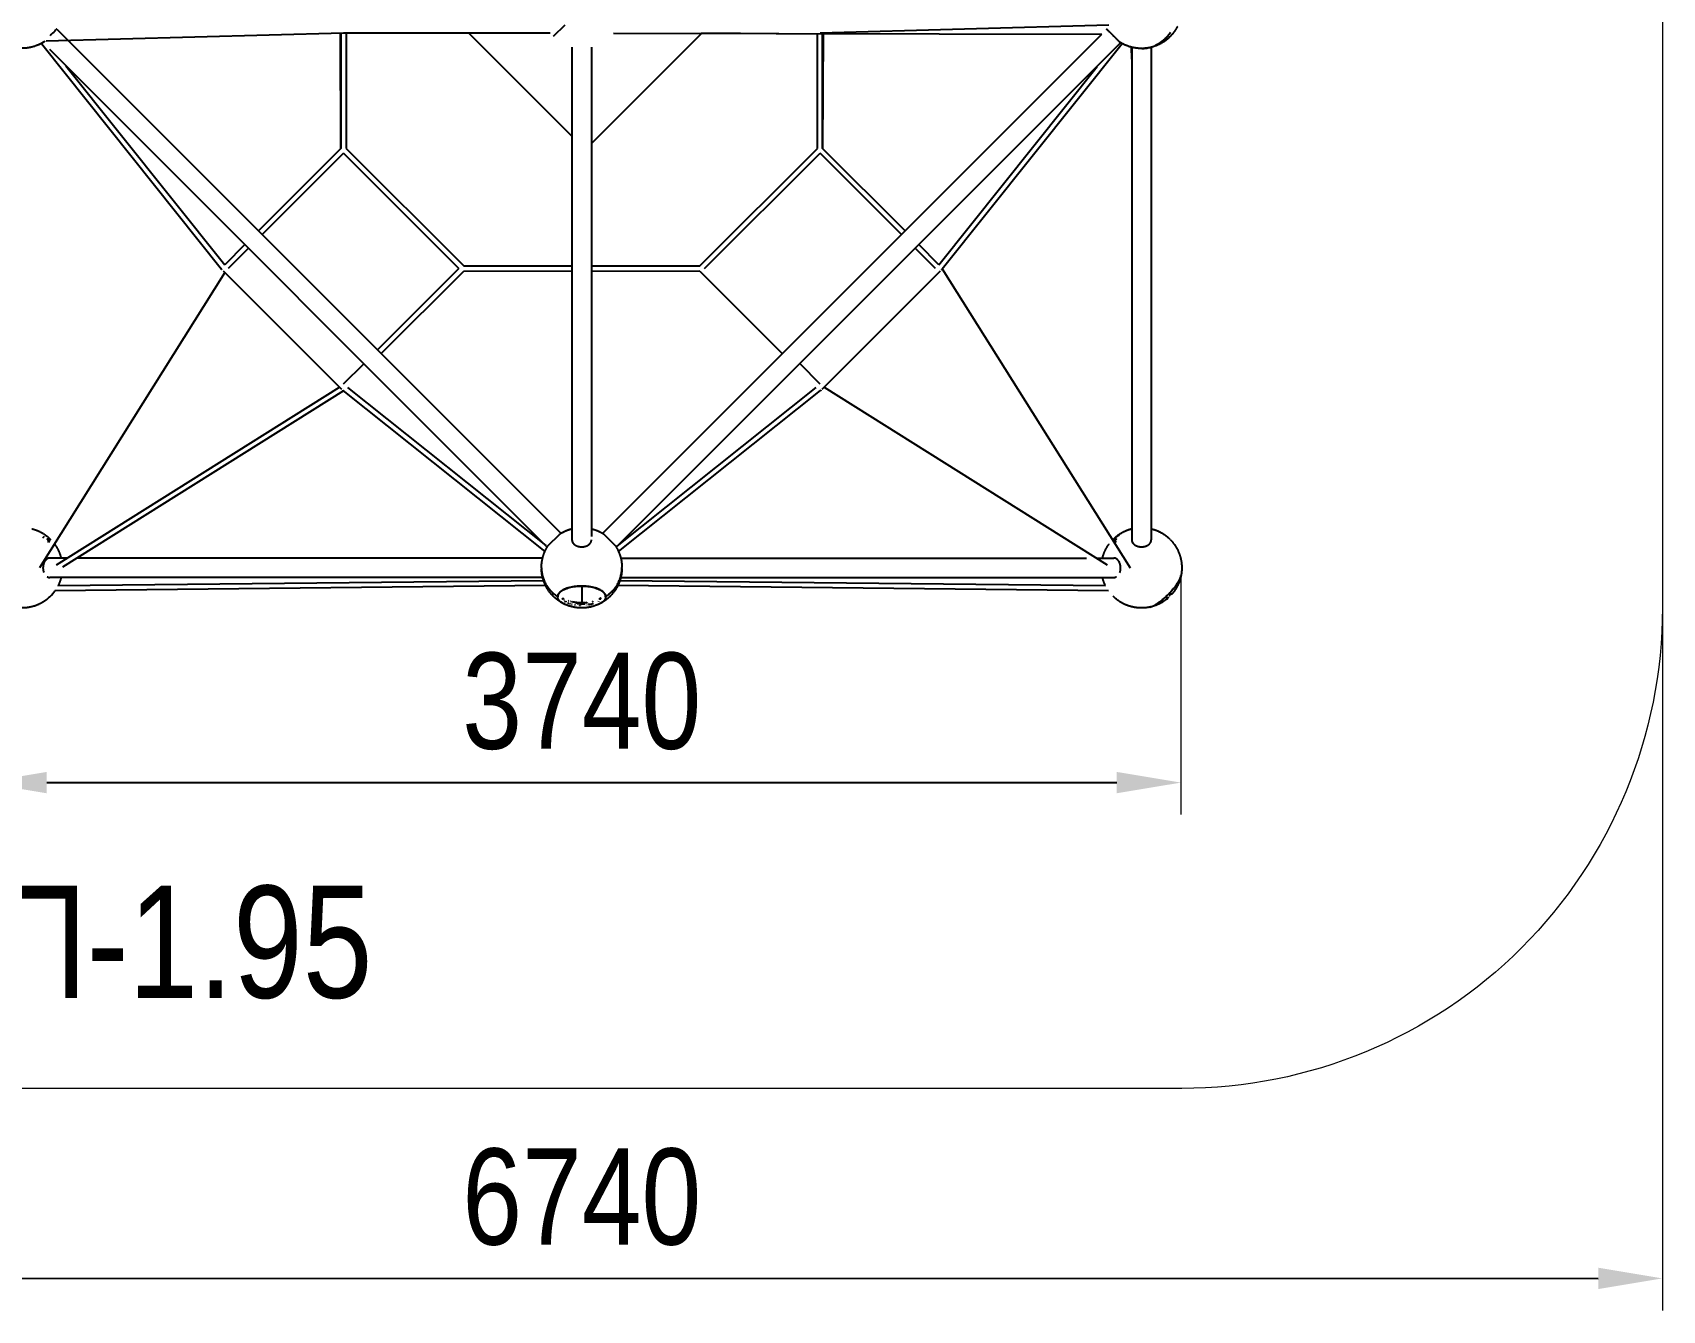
# Model space of a CAD drawing. Header units: millimetres. Extents: x -4144 to 3502, y -4111 to 3326.
# Drawn here: x -1584 to 3502, y -4111 to -122 of the extents above; entities that cross this region are included whole.
import ezdxf

# ---------------------------------------------------------------- set-up
doc = ezdxf.new("R2010")
doc.units = ezdxf.units.MM
for name, color, linetype in [('DIKOM_АРТИКУЛ', 7, 'Continuous'), ('DIKOM_ЗОНА', 80, 'Continuous'), ('DIKOM_ОБЪЕКТ', 7, 'Continuous'), ('DIKOM_РАЗМЕР_ЗОНА', 7, 'Continuous'), ('DIKOM_РАЗМЕР_ОБЪЕКТА', 7, 'Continuous')]:
    doc.layers.add(name, color=color, linetype=linetype)
doc.styles.add('style1', font='arial.ttf', dxfattribs={"width": 0.8})
doc.dimstyles.new('1-50', dxfattribs={"dimtxt": 300, "dimasz": 200, "dimexe": 100, "dimexo": 0, "dimgap": 100, "dimtad": 1, "dimdec": 0, "dimtxsty": 'style1', "dimcen": 0, "dimclrd": 7, "dimclre": 7, "dimadec": 1, "dimazin": 2, "dimtfac": 1, "dimtdec": 0, "dimtmove": 0, "dimatfit": 3, "dimfxl": 0, "dimlwd": 25, "dimlwe": 18, "dimarcsym": 0})

# ---------------------------------------------------------------- blocks, each defined once
blk = doc.blocks.new('*D14')
at = {"layer": 'Defpoints', "color": 0, "transparency": 16777216}
for p in [(-1740.3, -1818.4), (1999.3, -1819.4), (1999.3, -2463.5)]:
    blk.add_point(p, dxfattribs=at)
at = {"layer": 'DIKOM_РАЗМЕР_ОБЪЕКТА', "color": 7, "lineweight": 18, "transparency": 16777216}
for p, q in [((-1740.3, -1818.4), (-1740.3, -2563.5)), ((1999.3, -1819.4), (1999.3, -2563.5))]:
    blk.add_line(p, q, dxfattribs=at)
at = {"layer": 'DIKOM_РАЗМЕР_ОБЪЕКТА', "color": 7, "lineweight": 25, "transparency": 16777216}
blk.add_line((-1540.3, -2463.5), (1799.3, -2463.5), dxfattribs=at)
at = {"layer": 'DIKOM_РАЗМЕР_ОБЪЕКТА', "color": 7, "transparency": 16777216}
for points in [[(-1540.3, -2430.2), (-1540.3, -2496.8), (-1740.3, -2463.5)], [(1799.3, -2430.2), (1799.3, -2496.8), (1999.3, -2463.5)]]:
    blk.add_solid(points, dxfattribs=at)
at = {"layer": 'DIKOM_РАЗМЕР_ОБЪЕКТА', "color": 0, "transparency": 16777216, "insert": (129.5, -2210.2), "char_height": 300, "attachment_point": 5, "style": 'style1'}
blk.add_mtext('3740', dxfattribs=at)
blk = doc.blocks.new('*D17')
at = {"layer": 'Defpoints', "color": 0, "transparency": 16777216}
for p in [(-3242.7, -1917.9), (3502.1, -1918.2), (3502, -4011.1)]:
    blk.add_point(p, dxfattribs=at)
at = {"layer": 'DIKOM_РАЗМЕР_ЗОНА', "color": 7, "lineweight": 18, "transparency": 16777216}
for p, q in [((-3242.7, -1917.9), (-3242.8, -4110.8)), ((3502.1, -1918.2), (3502, -4111.1))]:
    blk.add_line(p, q, dxfattribs=at)
at = {"layer": 'DIKOM_РАЗМЕР_ЗОНА', "color": 7, "lineweight": 25, "transparency": 16777216}
blk.add_line((-3042.8, -4010.9), (3302, -4011.1), dxfattribs=at)
at = {"layer": 'DIKOM_РАЗМЕР_ЗОНА', "color": 7, "transparency": 16777216}
for points in [[(-3042.8, -3977.5), (-3042.8, -4044.2), (-3242.8, -4010.8)], [(3302, -3977.8), (3302, -4044.5), (3502, -4011.1)]]:
    blk.add_solid(points, dxfattribs=at)
at = {"layer": 'DIKOM_РАЗМЕР_ЗОНА', "color": 0, "transparency": 16777216, "insert": (129.6, -3757.8), "char_height": 300, "attachment_point": 5, "rotation": 359.9976, "style": 'style1'}
blk.add_mtext('6740', dxfattribs=at)

msp = doc.modelspace()

# ---------------------------------------------------------------- linework, layer by layer
at = {"layer": 'DIKOM_ЗОНА', "color": 3, "lineweight": 15}
msp.add_lwpolyline([(2002, -3418.2), (-1742.8, -3417.9, -0.414191), (-3242.7, -1917.9), (-3242.8, 1826.1, -0.41419), (-1742.9, 3326.1), (2001.9, 3326.5, -0.41424), (3502.1, 1826.5), (3502.1, -1918.2, -0.414234)], format="xyb", close=True, dxfattribs=at)
at = {"layer": 'DIKOM_ОБЪЕКТ'}
for p, q in [((76.6, -98.7), (40.8, -134.5)), ((1774.5, -99), (873.4, -123.5)), ((-614, -123.5), (-1541.8, -148.7)), ((-1508.9, -111.2), (64, -1684.5)), ((-622, -483.8), (-623.4, -123.8)), ((-622, -123.7), (-622, -483.8)), ((31, -123.5), (-613.7, -123.5)), ((-605.8, -123.5), (-605.8, -483.8)), ((99, -445.1), (-222.6, -123.5)), ((504.7, -123.5), (159.8, -468.4)), ((194.8, -1684.5), (1752.1, -127.6)), ((228.2, -123.5), (1752.1, -127.6)), ((865, -127.5), (504.6, -123.6)), ((865, -483.8), (865, -123.5)), ((881.2, -483.8), (881.2, -123.3)), ((882.6, -123.3), (881.2, -483.8)), ((-1556.8, -155.8), (-994.3, -860.9)), ((-1531.7, -174.4), (21, -1727.5)), ((99, -167.5), (99, -1706)), ((159.8, -167.6), (159.8, -1683.6)), ((237.8, -1727.5), (1811.1, -154.6)), ((1254.7, -859.4), (1815.8, -156.1)), ((1846.1, -205.1), (1845.7, -167.9)), ((1846.1, -168), (1846.1, -1706)), ((1906.9, -168), (1906.9, -1706)), ((-1480.4, -225.7), (-984.9, -846.7)), ((1244.1, -846.7), (1738, -227.6)), ((-622, -483.8), (-879.2, -741.1)), ((-613.9, -498.6), (-867.8, -752.5)), ((-613.9, -498.6), (-253.6, -858.9)), ((-605.8, -483.8), (-238.8, -850.8)), ((498, -850.8), (865, -483.8)), ((512.8, -858.9), (873.1, -498.6)), ((1127, -752.5), (873.1, -498.6)), ((1138.5, -741.1), (881.2, -483.8)), ((-922.2, -784), (-984.9, -846.7)), ((-910.7, -795.5), (-973.8, -858.6)), ((1233, -858.6), (1170, -795.5)), ((1244.1, -846.7), (1181.4, -784.1)), ((-993.4, -861.3), (-993.7, -861.6)), ((-507.5, -1112.8), (-253.6, -858.9)), ((-238.8, -850.8), (99, -850.8)), ((159.8, -850.8), (498, -850.8)), ((1252.6, -861.3), (1252.9, -861.6)), ((1254.7, -859.4), (1840.7, -1792.9)), ((-983.9, -871.4), (-1562.4, -1792.9)), ((-989.8, -865.5), (-620.5, -1234.8)), ((-496.1, -1124.3), (-238.8, -867)), ((99, -868.3), (-238.8, -867)), ((498, -867), (159.8, -868.3)), ((498, -867), (755.2, -1124.2)), ((879.7, -1234.8), (1249, -865.5)), ((-613.6, -1218.8), (-550.5, -1155.8)), ((809.6, -1155.7), (872.8, -1218.8)), ((-1510, -1783.6), (-626.4, -1228.9)), ((-614.4, -1240.5), (-1490.7, -1790.6)), ((-615.9, -1239.3), (14.5, -1742.2)), ((-601.7, -1229.9), (17.4, -1723.8)), ((239.8, -1725.4), (860.9, -1229.9)), ((244.4, -1742.5), (875.1, -1239.3)), ((875.4, -1238.4), (875.8, -1238.7)), ((885.6, -1228.9), (1769.1, -1783.6)), ((159.8, -1670.2), (160.4, -1695.1)), ((-1530.7, -1706.3), (-1533.7, -1709.3)), ((21, -1727.5), (64, -1684.5)), ((194.8, -1684.5), (237.8, -1727.5)), ((1789.9, -1706.3), (1792.9, -1709.3)), ((-1476.4, -1762.5), (-1530.4, -1762.5)), ((7.5, -1762.5), (-1445.9, -1762.5)), ((251.2, -1762.5), (1705.1, -1762.5)), ((1735.5, -1762.5), (1789.6, -1762.5)), ((7.5, -1823.3), (-1530.4, -1823.3)), ((251.2, -1823.3), (1789.6, -1823.3)), ((16.7, -1848.4), (-1514.5, -1864.6)), ((-1505.3, -1848.3), (10.1, -1832.3)), ((129.4, -1850), (129.4, -1901.5)), ((200.2, -1872.2), (200.1, -1872.2)), ((1773.6, -1864.6), (242, -1848.5)), ((248.6, -1832.3), (1764.4, -1848.3)), ((1959.8, -1876.1), (1959.9, -1876.2)), ((1963.2, -1879.5), (1963.6, -1879.9)), ((1964.7, -1881.1), (1965.1, -1881.4)), ((1965.5, -1878), (1965.1, -1877.6)), ((1965.7, -1882), (1965.6, -1881.9)), ((1968.9, -1877.1), (1968.7, -1876.9)), ((1969.8, -1874.8), (1969.5, -1874.5)), ((1970.1, -1877.4), (1969.9, -1877.3)), ((1971.3, -1876), (1970.9, -1875.7)), ((1971.1, -1875.8), (1970.9, -1875.7)), ((54.4, -1883.2), (54.6, -1883.2)), ((68.8, -1890.1), (69, -1889.7)), ((73.9, -1890.5), (74.2, -1890.1)), ((75.1, -1894.8), (75.4, -1894.4)), ((75.1, -1898.4), (75.4, -1898)), ((79.1, -1898.8), (79.3, -1898.3)), ((80.4, -1900.4), (80.4, -1900.5)), ((87.8, -1895.2), (87.6, -1895.6)), ((87.8, -1899), (87.6, -1899.4)), ((87.6, -1901.8), (87.8, -1901.3)), ((87.6, -1904.1), (87.8, -1903.7)), ((89.5, -1901.8), (89.3, -1902.3)), ((89.3, -1903.5), (89.5, -1903.1)), ((92.1, -1897.5), (92.3, -1897.1)), ((93.8, -1897.3), (94, -1896.9)), ((98.4, -1898.5), (98.6, -1898)), ((99, -1898.9), (99.1, -1898.4)), ((99, -1902.5), (99.1, -1902)), ((99, -1907), (99.1, -1906.6)), ((101.6, -1899.1), (101.7, -1898.7)), ((114.3, -1905), (114.3, -1904.5)), ((114.3, -1909.8), (114.3, -1909.3)), ((120.2, -1901.6), (120.2, -1901.2)), ((120.2, -1902.8), (120.2, -1902.4)), ((122.6, -1902.2), (122.6, -1901.7)), ((122.6, -1902), (122.6, -1901.8)), ((123.5, -1901.8), (123.5, -1901.4)), ((138.6, -1905), (138.7, -1905.5)), ((141.7, -1901.4), (141.7, -1901)), ((141.7, -1908.8), (141.7, -1908.4)), ((144.2, -1901.8), (144.2, -1901.3)), ((144.2, -1905), (144.2, -1904.6)), ((144.2, -1908.6), (144.2, -1909.1)), ((151, -1900.3), (151, -1899.8)), ((162, -1905.8), (161.8, -1905.4)), ((162.2, -1905.3), (162.4, -1905.8)), ((163.5, -1898.2), (163.4, -1897.8)), ((163.5, -1901.6), (163.4, -1901.1)), ((163.5, -1905.4), (163.4, -1905)), ((163.6, -1905.5), (163.4, -1905.1)), ((164.5, -1897.5), (164.3, -1897.1)), ((179.4, -1896), (179.6, -1896.4)), ((182.7, -1891.3), (182.5, -1890.9)), ((182.7, -1898.8), (182.5, -1898.4)), ((185.4, -1890.4), (185.2, -1890)), ((186.8, -1889.2), (186.8, -1889.1)), ((186.8, -1890), (186.8, -1890.1)), ((186.9, -1890), (186.9, -1890.1)), ((186.9, -1890), (187, -1890.1)), ((187.3, -1888.4), (187.1, -1888)), ((187.3, -1889.9), (187.2, -1889.8)), ((187.3, -1889.9), (187.2, -1889.8)), ((187.3, -1889.8), (187.3, -1889.9)), ((187.4, -1888.8), (187.5, -1888.9)), ((187.4, -1889.3), (187.4, -1889.4)), ((187.8, -1888.9), (187.8, -1889)), ((187.9, -1888.7), (187.9, -1888.8)), ((187.9, -1889.6), (187.9, -1889.5)), ((187.9, -1889.6), (187.9, -1889.5)), ((188, -1889.6), (188, -1889.5)), ((188, -1889.5), (188.1, -1889.5)), ((189, -1887.8), (189.2, -1888.2)), ((204.1, -1883.1), (204.3, -1883.1)), ((1955.6, -1888.5), (1955.4, -1888.2)), ((1956.9, -1890), (1956.5, -1889.6)), ((1958.1, -1886.8), (1958.4, -1887.1)), ((1958.1, -1888.7), (1958.2, -1888.8)), ((1958.7, -1887.4), (1958.3, -1887)), ((1958.6, -1883.9), (1958.9, -1884.3)), ((1958.6, -1886.6), (1958.9, -1887)), ((1960.9, -1885.1), (1960.6, -1884.8))]:
    msp.add_line(p, q, dxfattribs=at)
for centre, radius, start, end in [((873.2, -120), 3.51, 279.2027, 285.4255), ((1876.5, -46.2), 125.6, 270.2746, 270.3371), ((-1516.9, -1692.6), 23.7, 224.7376, 234.4945), ((-1548.3, -1724), 24.9, 37.8346, 45.1032), ((1807.5, -1724), 24.9, 134.8771, 142.1783), ((1879.3, -1795.7), 128.7, 125.4903, 134.9923), ((1776.1, -1692.7), 23.7, 305.5052, 315.2433), ((129.4, -1792.9), 125.6, 180.2746, 180.3371), ((-1610.5, -1799.8), 115.8, 314.8269, 325.9721), ((186.2, -1872.3), 14, 0.1219, 0.2746), ((1874.7, -1791.1), 128.4, 318.6427, 318.6751), ((61.3, -453350.8), 451445, 89.991363, 89.993123), ((130.6, -1712.9), 188.6, 267.8675, 269.642), ((129.4, -1765.1), 140.7, 269.9916, 273.7788), ((1379833.3, 203668.1), 1394918.3, 188.4745257, 188.4745437), ((114.6, -1732.7), 173.1, 294.6557, 294.6807), ((-62493.6, -38999.7), 72842.2, 30.627408, 30.627476), ((130.2, -1766.8), 135.6, 294.8603, 294.8886), ((187.9, -1889.4), 0.133, 257.3477, 301.7099)]:
    msp.add_arc(centre, radius, start, end, dxfattribs=at)
for points, weights, degree, knots in [([(-1548.7, -150.9), (-1557.2, -156.5), (-1566.5, -160.6), (-1590.4, -171.1), (-1616.4, -171.3)], [1, 0.996726972765, 1, 0.979175707692, 1], 2, [0, 0, 0, 20.070022, 20.070022, 70.770067, 70.770067, 70.770067]), ([(1811.1, -154.6), (1810.9, -154.4), (1808.7, -152.2), (1804.8, -148.3), (1800.8, -144.2), (1795.3, -138.8), (1789.6, -133.1), (1789.6, -133.1), (1789.6, -133.1), (1789.6, -133.1), (1783.9, -127.4), (1778.4, -121.9), (1774.4, -117.9), (1770.4, -113.9), (1768.1, -111.6), (1768.1, -111.6)], [0.866040531271, 0.866040531271, 0.866040531271, 0.866040531271, 0.866040531271, 0.866040531271, 0.866040531271, 0.866102141844, 0.866163774893, 0.866225430416, 0.866225430416, 0.866225430416, 0.866225430416, 0.908700191666, 0.953257673279, 1], 3, [97.443155, 97.443155, 97.443155, 97.443155, 120.852003, 120.852003, 120.852003, 145.015976, 145.015976, 145.015976, 145.031443, 145.031443, 145.031443, 169.203753, 169.203753, 169.203753, 193.376063, 193.376063, 193.376063, 193.376063]), ([(1876.5, -171.8), (1850, -171.8), (1825.7, -161.1), (1816.4, -156.9), (1807.9, -151.4)], [1, 0.978446611264, 1, 0.996715117967, 1], 2, [0, 0, 0, 51.583116, 51.583116, 71.689476, 71.689476, 71.689476]), ([(1988.5, -103), (1985, -109.8), (1980.8, -116.1), (1975.9, -123.4), (1970.1, -129.9), (1952, -150.1), (1927.3, -161.1), (1904.6, -171.1), (1879.8, -171.7)], [1, 0.998180362091, 1, 0.997565964862, 1, 0.977552742597, 1, 0.981081220237, 1], 2, [0, 0, 0, 14.963196, 14.963196, 32.27007, 32.27007, 84.915961, 84.915961, 133.233058, 133.233058, 133.233058]), ([(-1586.9, -1671), (-1576.1, -1673.7), (-1565.8, -1678.3), (-1544.8, -1687.8), (-1528.5, -1704.1)], [1, 0.996040067219, 1, 0.983559215263, 1], 2, [0, 0, 0, 22.077391, 22.077391, 67.109795, 67.109795, 67.109795]), ([(60.8, -1687.7), (73.3, -1679.6), (87.3, -1674.6), (93.1, -1672.5), (99, -1671)], [1, 0.993015663005, 1, 0.998820446485, 1], 2, [0, 0, 0, 29.328002, 29.328002, 41.374577, 41.374577, 41.374577]), ([(159.8, -1671), (165.6, -1672.5), (171.3, -1674.5), (185.4, -1679.5), (198, -1687.7)], [1, 0.998859855366, 1, 0.992914659027, 1], 2, [0, 0, 0, 11.843592, 11.843592, 41.383139, 41.383139, 41.383139]), ([(1787.7, -1704.1), (1804, -1687.8), (1825.1, -1678.3), (1835.3, -1673.7), (1846.1, -1671)], [1, 0.983564875167, 1, 0.99605236925, 1], 2, [0, 0, 0, 45.02463, 45.02463, 67.067679, 67.067679, 67.067679]), ([(1906.9, -1671), (1916, -1673.3), (1924.7, -1676.9), (1945.4, -1685.5), (1961.8, -1700.7)], [1, 0.997196481091, 1, 0.984508470933, 1], 2, [0, 0, 0, 18.574194, 18.574194, 62.283765, 62.283765, 62.283765]), ([(1965.6, -1704.4), (1955.4, -1694.1), (1943.1, -1686.7), (1926.2, -1676.6), (1906.9, -1672.5)], [1, 0.992360727819, 1, 0.986333224256, 1], 2, [0, 0, 0, 28.318157, 28.318157, 66.878066, 66.878066, 66.878066]), ([(-1533.7, -1709.3), (-1539.1, -1704), (-1537.6, -1702.5), (-1536.1, -1701), (-1530.7, -1706.3)], [1, 0.707106781187, 1, 0.707106781187, 1], 2, [0, 0, 0, 11.690072, 11.690072, 23.380144, 23.380144, 23.380144]), ([(-1515.9, -1718.8), (-1508.1, -1729.4), (-1502.8, -1741.4), (-1498.2, -1751.6), (-1495.5, -1762.5)], [1, 0.994567368851, 1, 0.99605236925, 1], 2, [0, 0, 0, 25.862171, 25.862171, 47.90522, 47.90522, 47.90522]), ([(3.8, -1792.9), (3.8, -1766.4), (14.5, -1742.1), (18.6, -1732.8), (24.2, -1724.2)], [1, 0.978446611264, 1, 0.996715122726, 1], 2, [0, 0, 0, 51.583116, 51.583116, 71.689461, 71.689461, 71.689461]), ([(99, -1706), (99, -1706.9), (99.1, -1707.7), (99.2, -1708.6), (100.1, -1713.8), (103.7, -1718.6), (109.2, -1722.1), (114.8, -1725.5), (122, -1727.5), (129.4, -1727.5)], [1, 0.997537333261, 0.997537333261, 1, 1, 1, 1, 1, 1, 1], 3, [0, 0, 0, 0, 2.596181, 2.596181, 2.596181, 24.805124, 24.805124, 24.805124, 47.014068, 47.014068, 47.014068, 47.014068]), ([(129.4, -1727.5), (136.8, -1727.5), (143.9, -1725.5), (149.5, -1722.1), (155.1, -1718.6), (158.6, -1713.8), (159.5, -1708.6), (159.7, -1707.7), (159.8, -1706.9), (159.8, -1706)], [1, 1, 1, 1, 1, 1, 1, 0.997537326326, 0.997537326326, 1], 3, [0, 0, 0, 0, 22.208946, 22.208946, 22.208946, 44.417893, 44.417893, 44.417893, 47.014077, 47.014077, 47.014077, 47.014077]), ([(234.5, -1724.3), (240.1, -1732.8), (244.2, -1742.1), (254.8, -1765.9), (254.9, -1792)], [1, 0.996727004672, 1, 0.979175707692, 1], 2, [0, 0, 0, 20.069924, 20.069924, 70.769969, 70.769969, 70.769969]), ([(1754.7, -1762.5), (1757.4, -1751.6), (1762, -1741.4), (1767.3, -1729.4), (1775.1, -1718.8)], [1, 0.996040067219, 1, 0.994590911773, 1], 2, [0, 0, 0, 22.077391, 22.077391, 47.883411, 47.883411, 47.883411]), ([(1789.9, -1706.3), (1795.3, -1701), (1796.8, -1702.5), (1798.2, -1704), (1792.9, -1709.3)], [1, 0.707106781187, 1, 0.707106781187, 1], 2, [-23.380123, -23.380123, -23.380123, -11.690061, -11.690061, 0, 0, 0]), ([(1846.1, -1706), (1846.1, -1706.9), (1846.2, -1707.7), (1846.3, -1708.6), (1847.3, -1713.8), (1850.8, -1718.6), (1856.4, -1722.1), (1861.9, -1725.5), (1869.1, -1727.5), (1876.5, -1727.5)], [1, 0.997529772079, 0.997529772079, 1, 1, 1, 1, 1, 1, 1], 3, [0, 0, 0, 0, 2.59997, 2.59997, 2.59997, 24.805335, 24.805335, 24.805335, 47.010699, 47.010699, 47.010699, 47.010699]), ([(1876.5, -1727.5), (1883.9, -1727.5), (1891.1, -1725.5), (1896.6, -1722.1), (1902.2, -1718.6), (1905.8, -1713.8), (1906.7, -1708.6), (1906.8, -1707.7), (1906.9, -1706.9), (1906.9, -1706)], [1, 1, 1, 1, 1, 1, 1, 0.997528948416, 0.997528948416, 1], 3, [95.968126, 95.968126, 95.968126, 95.968126, 118.173822, 118.173822, 118.173822, 140.379518, 140.379518, 140.379518, 142.979918, 142.979918, 142.979918, 142.979918]), ([(1965.6, -1704.4), (1983, -1721.9), (1992.4, -1744.6), (2002.6, -1769), (2002.1, -1795.5), (2001.8, -1807), (1999.5, -1818.4)], [1, 0.981232647652, 1, 0.978571055702, 1, 0.995774189625, 1], 2, [0, 0, 0, 48.122667, 48.122667, 99.556119, 99.556119, 122.363, 122.363, 122.363]), ([(-1530.4, -1762.5), (-1531.3, -1762.5), (-1532.2, -1762.6), (-1533, -1762.7), (-1538.2, -1763.6), (-1543, -1767.2), (-1546.5, -1772.7), (-1550, -1778.3), (-1551.9, -1785.5), (-1551.9, -1792.9)], [1, 0.997526980441, 0.997526980441, 1, 1, 1, 1, 1, 1, 1], 3, [0, 0, 0, 0, 2.601379, 2.601379, 2.601379, 24.806315, 24.806315, 24.806315, 47.011251, 47.011251, 47.011251, 47.011251]), ([(1811.1, -1792.9), (1811.1, -1785.5), (1809.2, -1778.3), (1805.7, -1772.7), (1802.2, -1767.2), (1797.4, -1763.6), (1792.2, -1762.7), (1791.4, -1762.6), (1790.5, -1762.5), (1789.6, -1762.5)], [0.999983028962, 0.999983028962, 0.999983028962, 0.999983028962, 0.999983028962, 0.999983028962, 0.999983028962, 0.997512842964, 0.997512842964, 0.999983028962], 3, [0.001229, 0.001229, 0.001229, 0.001229, 22.206594, 22.206594, 22.206594, 44.41196, 44.41196, 44.41196, 47.01193, 47.01193, 47.01193, 47.01193]), ([(-1538.8, -1820.8), (-1536.1, -1822.5), (-1533, -1823), (-1531.7, -1823.3), (-1530.4, -1823.3)], [1, 0.982861503256, 1, 0.996290498261, 1], 2, [0, 0, 0, 6.152639, 6.152639, 8.754008, 8.754008, 8.754008]), ([(-1495.5, -1823.3), (-1497.7, -1832.4), (-1501.4, -1841.1), (-1502.9, -1844.8), (-1504.6, -1848.3)], [1, 0.997196481091, 1, 0.999504309918, 1], 2, [0, 0, 0, 18.574194, 18.574194, 26.383167, 26.383167, 26.383167]), ([(72.5, -1904.8), (65.8, -1901.4), (59.5, -1897.2), (52.2, -1892.3), (45.6, -1886.4), (25.5, -1868.4), (14.5, -1843.6), (4.5, -1821), (3.8, -1796.2)], [1, 0.998180362091, 1, 0.997565964862, 1, 0.977552742597, 1, 0.981081220237, 1], 2, [0, 0, 0, 14.963196, 14.963196, 32.27007, 32.27007, 84.915961, 84.915961, 133.233058, 133.233058, 133.233058]), ([(254.9, -1795.4), (254.4, -1820.6), (244.2, -1843.6), (233.3, -1868.3), (213.2, -1886.4), (207.1, -1891.9), (200.3, -1896.5), (193.6, -1901.1), (186.4, -1904.8)], [1, 0.980427301704, 1, 0.977633070164, 1, 0.997862594341, 1, 0.997932841864, 1], 2, [0, 0, 0, 49.147719, 49.147719, 101.698973, 101.698973, 117.916624, 117.916624, 133.865395, 133.865395, 133.865395]), ([(1763.8, -1848.3), (1762.1, -1844.8), (1760.6, -1841.1), (1756.9, -1832.4), (1754.7, -1823.3)], [1, 0.999504900093, 1, 0.997193300674, 1], 2, [0, 0, 0, 7.804326, 7.804326, 26.389058, 26.389058, 26.389058]), ([(1789.6, -1823.3), (1790.9, -1823.3), (1792.2, -1823), (1795.3, -1822.5), (1798, -1820.8)], [1, 0.996293422625, 1, 0.98297958368, 1], 2, [0, 0, 0, 2.6004, 2.6004, 8.729261, 8.729261, 8.729261]), ([(1902, -1915.8), (1924.8, -1911.1), (1959.7, -1876.2), (1994.7, -1841.2), (1999.5, -1818.4)], [0.885209221832, 0.785466027056, 1, 0.785141367536, 0.885511829217], 2, [-201.379852, -201.379852, -201.379852, -116.238928, -116.238928, -30.969159, -30.969159, -30.969159]), ([(1999.3, -1819.4), (1995.3, -1837.8), (1986, -1854.3), (1979.6, -1865.8), (1970.9, -1875.7)], [1, 0.98884783823, 1, 0.994549091381, 1], 2, [0, 0, 0, 37.072372, 37.072372, 62.978266, 62.978266, 62.978266]), ([(-1528.8, -1881.9), (-1546.3, -1899.3), (-1569.1, -1908.8), (-1593.5, -1919), (-1619.9, -1918.4), (-1631.5, -1918.2), (-1642.8, -1915.8)], [1, 0.981232647652, 1, 0.978571055702, 1, 0.995774189625, 1], 2, [0, 0, 0, 48.122667, 48.122667, 99.556119, 99.556119, 122.363, 122.363, 122.363]), ([(54.4, -1883.2), (54.3, -1849.9), (129.2, -1849.8), (204.1, -1849.8), (204.3, -1883.1)], [1, 0.707106781692, 1, 0.707106781692, 1], 2, [-232.477856, -232.477856, -232.477856, -116.238928, -116.238928, 0, 0, 0]), ([(204.1, -1882.5), (202.8, -1849.9), (129.4, -1849.9), (56, -1849.9), (54.7, -1882.5)], [0.992622817052, 0.710843033656, 1, 0.710842466825, 0.992623921795], 2, [-230.364158, -230.364158, -230.364158, -115.921447, -115.921447, -1.478512, -1.478512, -1.478512]), ([(1902, -1915.8), (1890.7, -1918.2), (1879.1, -1918.4), (1852.7, -1919), (1828.3, -1908.8), (1805.3, -1899.3), (1787.7, -1881.7)], [1, 0.995762307079, 1, 0.978590239447, 1, 0.980934286051, 1], 2, [0, 0, 0, 22.838949, 22.838949, 74.24929, 74.24929, 122.754191, 122.754191, 122.754191]), ([(184.9, -1905.5), (182.6, -1906.6), (180.4, -1907.6), (156, -1918.4), (129.4, -1918.4), (102.7, -1918.4), (78.4, -1907.6), (76.1, -1906.6), (73.9, -1905.5)], [1, 0.999807866964, 1, 0.978205593565, 1, 0.978205593565, 1, 0.999807878449, 1], 2, [0, 0, 0, 4.861549, 4.861549, 56.733327, 56.733327, 108.605106, 108.605106, 113.466509, 113.466509, 113.466509]), ([(1956.5, -1889.6), (1947.9, -1896.8), (1938, -1902.3), (1921.8, -1911.4), (1903.7, -1915.4)], [1, 0.995997810277, 1, 0.989227591461, 1], 2, [0, 0, 0, 22.195271, 22.195271, 58.629832, 58.629832, 58.629832])]:
    msp.add_rational_spline(points, weights, degree=degree, knots=knots, dxfattribs=at)
for points, weights, degree in [([(-1546.7, -148.9), (-1550, -152.3), (-1551.9, -154.1), (-1551.9, -154.1)], [0.99999999999, 0.999999999993, 0.999999999997, 1], 3), ([(1877.2, -171.8), (1933.4, -171.4), (1966.8, -121.1)], [0.943874998683, 0.869314498291, 1], 2), ([(-993.4, -861.3), (-994, -861.3), (-994.3, -860.9)], [0.892309494957, 0.928890632897, 1], 2), ([(1252.6, -861.3), (1253.2, -861.3), (1253.5, -860.9)], [0.892301565338, 0.928882925386, 1], 2), ([(-616.3, -1238.4), (-616.3, -1239.1), (-615.9, -1239.3)], [0.892301565338, 0.928882925386, 1], 2), ([(875.4, -1238.4), (875.5, -1239.1), (875.1, -1239.3)], [0.892309494957, 0.928890632897, 1], 2), ([(-1533.7, -1709.3), (-1535.2, -1710.7), (-1537.1, -1712.6)], [1, 0.998823836935, 0.999999995509], 2), ([(-1529.1, -1704.6), (-1529.6, -1705.2), (-1530.7, -1706.3)], [1, 0.998373558345, 1], 2), ([(1788.3, -1704.6), (1788.8, -1705.2), (1789.9, -1706.3)], [1, 0.998373558345, 1], 2), ([(1792.9, -1709.3), (1794.4, -1710.8), (1796.2, -1712.6)], [1, 0.998823836935, 0.999999995509], 2), ([(3.8, -1793.6), (4.1, -1849.7), (54.4, -1883.2)], [0.943874998683, 0.869314498291, 1], 2), ([(204.3, -1883.1), (255.4, -1849), (254.9, -1792)], [1, 0.867947691278, 0.947012906758], 2), ([(1999.6, -1817.6), (1995.8, -1840.2), (1959.9, -1876.2)], [0.890165042945, 0.78033032985, 0.999999024161], 2), ([(1999.6, -1817.9), (1999.6, -1817.7), (1999.6, -1817.5)], [0.887912568433, 0.889020929, 0.890165043134], 2), ([(129.4, -1850), (54.7, -1850), (54.6, -1883.2)], [1, 0.707106781187, 1], 2), ([(204.1, -1883.3), (204.1, -1850), (129.4, -1850)], [1, 0.707106781187, 1], 2), ([(1907.6, -1914.2), (1930.2, -1905.9), (1959.9, -1876.2)], [0.865803354578, 0.811198158438, 1], 2), ([(76.1, -1906.6), (54.5, -1896.9), (54.4, -1883.2)], [0.853562931571, 0.85473545666, 1], 2), ([(80.4, -1899.3), (79.7, -1899), (79.1, -1898.8)], [1, 0.999982418134, 0.999999999002], 2), ([(204.1, -1883.3), (204.1, -1896), (184.9, -1905.5)], [1, 0.862568507018, 0.854108352736], 2), ([(204.3, -1883.1), (204.4, -1895.1), (187, -1904.4)], [1, 0.869570988272, 0.855305315114], 2), ([(188.1, -1889.5), (188.1, -1889.6), (188.1, -1889.6)], [1, 0.999999847167, 1], 2), ([(1961.1, -1885.3), (1961, -1885.2), (1960.9, -1885.1)], [1, 0.999982417635, 1], 2)]:
    msp.add_rational_spline(points, weights, degree=degree, dxfattribs=at)
for points, knots in [([(-1509, -111.2), (-1509.1, -111.3), (-1511.3, -113.6), (-1515.2, -117.5), (-1519.2, -121.4), (-1524.5, -126.7), (-1530, -132.2)], [97.443153, 97.443153, 97.443153, 97.443153, 120.851991, 120.851991, 120.851991, 144.415277, 144.415277, 144.415277, 144.415277]), ([(1965.1, -1877.6), (1965.3, -1877.4), (1965.8, -1876.9), (1966.7, -1876.1), (1967.6, -1875.3), (1968.4, -1874.8), (1968.9, -1874.6), (1969.2, -1874.5), (1969.4, -1874.5), (1969.5, -1874.5)], [0, 0, 0, 0, 0.960634, 1.957108, 3.65657, 4.33011, 4.844887, 5.198235, 5.421221, 5.421221, 5.421221, 5.421221]), ([(1969.8, -1874.9), (1969.8, -1874.8), (1969.6, -1874.8), (1969.2, -1874.9), (1968.8, -1875.1), (1967.9, -1875.7), (1966.8, -1876.6), (1965.9, -1877.5), (1965.5, -1878)], [0, 0, 0, 0, 0.223885, 0.578658, 1.095511, 1.771767, 3.478081, 5.443075, 5.443075, 5.443075, 5.443075]), ([(1968.7, -1876.9), (1968.7, -1876.9), (1968.6, -1876.8), (1968.5, -1876.7), (1968.5, -1876.7)], [-1, -1, -1, -1, -0.75, -0.5917409, -0.5917409, -0.5917409, -0.5917409]), ([(1970.8, -1875.8), (1970.8, -1875.8), (1970.8, -1875.8), (1970.9, -1875.7), (1970.9, -1875.7), (1970.9, -1875.7)], [-0.2497147, -0.2497147, -0.2497147, -0.2497147, -0.1666667, -0.0833333, 0, 0, 0, 0]), ([(73.9, -1890.5), (73.6, -1890.3), (72.9, -1890.1), (71.7, -1889.7), (70.6, -1889.5), (69.6, -1889.6), (69.1, -1889.8), (68.7, -1890.2), (68.7, -1890.5), (68.7, -1890.6)], [0, 0, 0, 0, 1.087415, 2.106848, 3.845601, 4.471565, 5.011179, 5.445349, 5.884898, 5.884898, 5.884898, 5.884898]), ([(80.4, -1899.3), (80.4, -1899.3), (80.4, -1899.1), (80.4, -1898.7), (80.4, -1898.1), (80.4, -1897.5), (80.4, -1897.1), (80.4, -1896.9)], [-1, -1, -1, -1, -0.999984, -0.749988, -0.499992, -0.249996, 0, 0, 0, 0]), ([(87.6, -1904.1), (87.6, -1904), (87.6, -1903.9), (87.6, -1903.6), (87.6, -1903.3), (87.6, -1903.1), (87.6, -1903)], [0, 0, 0, 0, 0.250021, 0.500042, 0.750064, 1, 1, 1, 1]), ([(87.8, -1903.1), (87.8, -1903.1), (87.8, -1903.2), (87.8, -1903.4), (87.8, -1903.6), (87.8, -1903.7)], [-0.5589854, -0.5589854, -0.5589854, -0.5589854, -0.5000426, -0.2500213, 0, 0, 0, 0]), ([(93.8, -1906), (93.7, -1905.9), (93.5, -1905.9), (93.1, -1905.7), (92.6, -1905.5), (92.2, -1905.2), (92.1, -1905), (92, -1904.9), (92, -1904.8)], [0, 0, 0, 0, 0.352872, 0.716519, 1.359131, 1.85756, 2.043912, 2.1838, 2.1838, 2.1838, 2.1838]), ([(98.4, -1898.5), (98.5, -1898.5), (98.6, -1898.5), (98.7, -1898.6), (98.8, -1898.6), (98.9, -1898.7), (99, -1898.8), (99, -1898.9)], [0, 0, 0, 0, 0.2138972, 0.3172789, 0.4140568, 0.5750758, 0.6938759, 0.6938759, 0.6938759, 0.6938759]), ([(99, -1907), (99, -1907.1), (99, -1907.1), (98.9, -1907.1), (98.7, -1907.2), (98.6, -1907.1), (98.4, -1907.1)], [0, 0, 0, 0, 0.0369467, 0.0787696, 0.1999499, 0.5797478, 0.5797478, 0.5797478, 0.5797478]), ([(101.7, -1898.7), (103.3, -1899), (106.3, -1899.6), (110.9, -1900.3), (115.5, -1900.8), (118.7, -1901), (120.2, -1901.2)], [-1, -1, -1, -1, -0.75, -0.5, -0.25, 0, 0, 0, 0]), ([(108.7, -1909.1), (108.6, -1909.1), (108.5, -1909), (108.3, -1909), (108, -1908.9), (107.8, -1908.7), (107.7, -1908.6), (107.7, -1908.5)], [0, 0, 0, 0, 0.203832, 0.404479, 0.765009, 1.036711, 1.214615, 1.214615, 1.214615, 1.214615]), ([(114.3, -1902.3), (114.3, -1902.4), (114.3, -1902.7), (114.3, -1903.2), (114.3, -1903.9), (114.3, -1904.3), (114.3, -1904.5)], [-0.8390993, -0.8390993, -0.8390993, -0.8390993, -0.75, -0.5, -0.25, 0, 0, 0, 0]), ([(122.6, -1901.7), (122.6, -1901.7), (122.7, -1901.7), (122.8, -1901.5), (123, -1901.4), (123.3, -1901.4), (123.5, -1901.4)], [0, 0, 0, 0, 0.088659, 0.187431, 0.41812, 1.025838, 1.025838, 1.025838, 1.025838]), ([(125.1, -1910.5), (124.9, -1910.5), (124.6, -1910.5), (124, -1910.4), (123.4, -1910.2), (122.9, -1910), (122.6, -1909.7), (122.6, -1909.6), (122.6, -1909.5)], [0, 0, 0, 0, 0.473868, 0.948251, 1.773751, 2.392225, 2.626293, 2.815188, 2.815188, 2.815188, 2.815188]), ([(126, -1906.6), (126.5, -1906.6), (127, -1906.6), (128.1, -1906.5), (128.7, -1906.3), (129, -1906.1), (129.1, -1906.1), (129.1, -1906.1)], [0.1217899, 0.1217899, 0.1217899, 0.1217899, 0.1694883, 0.1694883, 0.2542323, 0.2542323, 0.2635538, 0.2635538, 0.2635538, 0.2635538]), ([(129.4, -1901.5), (130.4, -1901.5), (133.1, -1901.5), (137.1, -1901.3), (140.2, -1901.2), (141.7, -1901)], [-0.6765418, -0.6765418, -0.6765418, -0.6765418, -0.4999999, -0.25, 0, 0, 0, 0]), ([(144.2, -1901.3), (144.2, -1901.3), (144.2, -1901.2), (144.3, -1901), (144.6, -1900.8), (145, -1900.7), (145.3, -1900.6), (145.4, -1900.6)], [0, 0, 0, 0, 0.123669, 0.269825, 0.625673, 1.067699, 1.560105, 1.560105, 1.560105, 1.560105]), ([(151, -1904.1), (151, -1904.5), (151, -1905.1), (151, -1906.1), (151, -1907.1), (151, -1907.7), (151, -1908)], [-1, -1, -1, -1, -0.75, -0.5, -0.25, 0, 0, 0, 0]), ([(151, -1907.5), (151.9, -1907.4), (153.7, -1907.1), (156.4, -1906.5), (159.1, -1906), (160.9, -1905.6), (161.8, -1905.4), (161.8, -1905.4)], [-0.9921107, -0.9921107, -0.9921107, -0.9921107, -0.7500001, -0.5000001, -0.2500001, -0.0000001, -0.0000001, -0.0000001, -0.0000001, -0.0000001]), ([(163.5, -1898.2), (163.5, -1898.2), (163.6, -1898.1), (163.6, -1897.9), (163.9, -1897.7), (164.2, -1897.5), (164.5, -1897.5)], [0, 0, 0, 0, 0.097289, 0.20934, 0.493243, 1.224963, 1.224963, 1.224963, 1.224963]), ([(166, -1905.7), (165.9, -1905.7), (165.6, -1905.8), (165, -1905.9), (164.4, -1905.9), (163.8, -1905.8), (163.6, -1905.6), (163.5, -1905.5), (163.5, -1905.4)], [0, 0, 0, 0, 0.480428, 0.942638, 1.75125, 2.312498, 2.512789, 2.685445, 2.685445, 2.685445, 2.685445]), ([(185.2, -1890), (185.2, -1890), (185.2, -1889.8), (185.3, -1889.5), (185.6, -1889), (186.3, -1888.4), (186.8, -1888.1), (187.1, -1888)], [0, 0, 0, 0, 0.204838, 0.447583, 1.112231, 1.987781, 2.942323, 2.942323, 2.942323, 2.942323]), ([(187.3, -1890.3), (187.1, -1890.4), (186.7, -1890.6), (186.1, -1890.7), (185.8, -1890.6), (185.6, -1890.6), (185.4, -1890.4), (185.4, -1890.2), (185.4, -1890), (185.6, -1889.7), (186.2, -1889), (186.8, -1888.6), (187.3, -1888.4)], [0, 0, 0, 0, 0.772546, 1.398275, 1.638487, 1.840142, 2.007537, 2.187678, 2.391584, 2.654792, 3.307364, 4.936202, 4.936202, 4.936202, 4.936202]), ([(187, -1889.2), (187, -1889.2), (187, -1889.2), (187, -1889.2), (186.9, -1889.2), (186.9, -1889.2)], [0, 0, 0, 0, 0.0186627, 0.0372678, 0.1138141, 0.1138141, 0.1138141, 0.1138141]), ([(187.1, -1888), (187.2, -1887.9), (187.4, -1887.8), (187.8, -1887.7), (188.2, -1887.6), (188.7, -1887.6), (188.9, -1887.8), (189, -1887.8)], [0, 0, 0, 0, 0.354297, 0.663514, 1.215631, 1.649728, 1.961221, 1.961221, 1.961221, 1.961221]), ([(187.3, -1890.3), (187.6, -1890.2), (188.1, -1889.9), (188.7, -1889.5), (189.1, -1889), (189.2, -1888.7), (189.3, -1888.4), (189.2, -1888.3), (189.1, -1888.1), (188.9, -1888), (188.6, -1888), (188, -1888.1), (187.6, -1888.2), (187.3, -1888.4)], [0, 0, 0, 0, 0.82274, 1.627499, 2.286812, 2.542959, 2.758593, 2.932664, 3.108838, 3.304381, 3.547249, 4.1778, 4.942073, 4.942073, 4.942073, 4.942073]), ([(187.4, -1889), (187.4, -1889), (187.5, -1888.9), (187.7, -1888.9), (187.8, -1888.9), (187.8, -1889), (187.8, -1889.1), (187.7, -1889.2), (187.5, -1889.3), (187.4, -1889.4)], [0, 0, 0, 0, 0.166273, 0.289685, 0.368082, 0.432287, 0.536718, 0.660955, 1.022501, 1.022501, 1.022501, 1.022501]), ([(1955.4, -1888.2), (1955.3, -1888.1), (1955.3, -1887.9), (1955.5, -1887.3), (1956.1, -1886.4), (1957.2, -1885.2), (1958.1, -1884.4), (1958.6, -1883.9)], [0, 0, 0, 0, 0.234662, 0.596848, 1.766957, 3.466783, 5.390022, 5.390022, 5.390022, 5.390022]), ([(1958.7, -1887.4), (1958.6, -1887.3), (1958.6, -1887.3), (1958.4, -1887.1), (1958.3, -1887), (1958.2, -1886.9), (1958.1, -1886.8)], [0, 0, 0, 0, 0.25, 0.5, 0.75, 1, 1, 1, 1]), ([(1959, -1887.1), (1959, -1887.1), (1959, -1887.1), (1958.9, -1887.2), (1958.8, -1887.2), (1958.8, -1887.3), (1958.7, -1887.4), (1958.7, -1887.4)], [0, 0, 0, 0, 0.000987, 0.25074, 0.500493, 0.750247, 1, 1, 1, 1])]:
    msp.add_open_spline(points, degree=3, knots=knots, dxfattribs=at)
for points in [[(1877.1, -171.8), (1876.9, -171.8), (1876.7, -171.8), (1876.5, -171.8)], [(-1552.4, -1699.4), (-1550.4, -1697.5), (-1548.8, -1695.8), (-1547.4, -1694.5)], [(-1518.3, -1723.9), (-1516.8, -1722.5), (-1515.9, -1721.4), (-1515.3, -1720.9)], [(1807.5, -1693.9), (1806.1, -1692.4), (1805, -1691.4), (1804.5, -1690.8)], [(-1551.9, -1792.9), (-1551.9, -1798.3), (-1550.9, -1803.5), (-1549, -1808.1)], [(3.8, -1793.5), (3.8, -1793.3), (3.8, -1793.1), (3.8, -1792.9)], [(1808.2, -1808.1), (1810.1, -1803.5), (1811.1, -1798.3), (1811.1, -1792.9)], [(1971, -1875.7), (1971, -1875.7), (1971, -1875.7), (1970.9, -1875.6)], [(188, -1888.9), (188, -1888.9), (188, -1888.9), (188, -1888.9)], [(1956.9, -1890), (1957.3, -1889.6), (1957.8, -1889.2), (1958.2, -1888.8)]]:
    msp.add_open_spline(points, degree=3, dxfattribs=at)

# ---------------------------------------------------------------- texts
at = {"layer": 'DIKOM_АРТИКУЛ', "insert": (-1978.7, -2785.5), "char_height": 350, "width": 1759.407, "attachment_point": 1, "style": 'style1'}
msp.add_mtext('{\\fArial|b0|i0|c204|p34;СП-1.95}', dxfattribs=at)

# ---------------------------------------------------------------- dimensions: what is measured, and where the dimension line sits
at = {"layer": 'DIKOM_РАЗМЕР_ЗОНА'}
dim = msp.add_aligned_dim(p1=(-3242.7, -1917.9), p2=(3502.1, -1918.2), distance=-2092.9, text='6740', dimstyle='1-50', dxfattribs=at)
dim.commit()
dim.dimension.update_dxf_attribs({"geometry": '*D17', "text_midpoint": (129.6, -3757.8)})
at = {"layer": 'DIKOM_РАЗМЕР_ОБЪЕКТА'}
dim = msp.add_linear_dim(base=(1999.3, -2463.5), p1=(-1740.3, -1818.4), p2=(1999.3, -1819.4), dimstyle='1-50', dxfattribs=at)
dim.commit()
dim.dimension.update_dxf_attribs({"geometry": '*D14', "text_midpoint": (129.5, -2210.2)})

doc.saveas('drawing.dxf')
